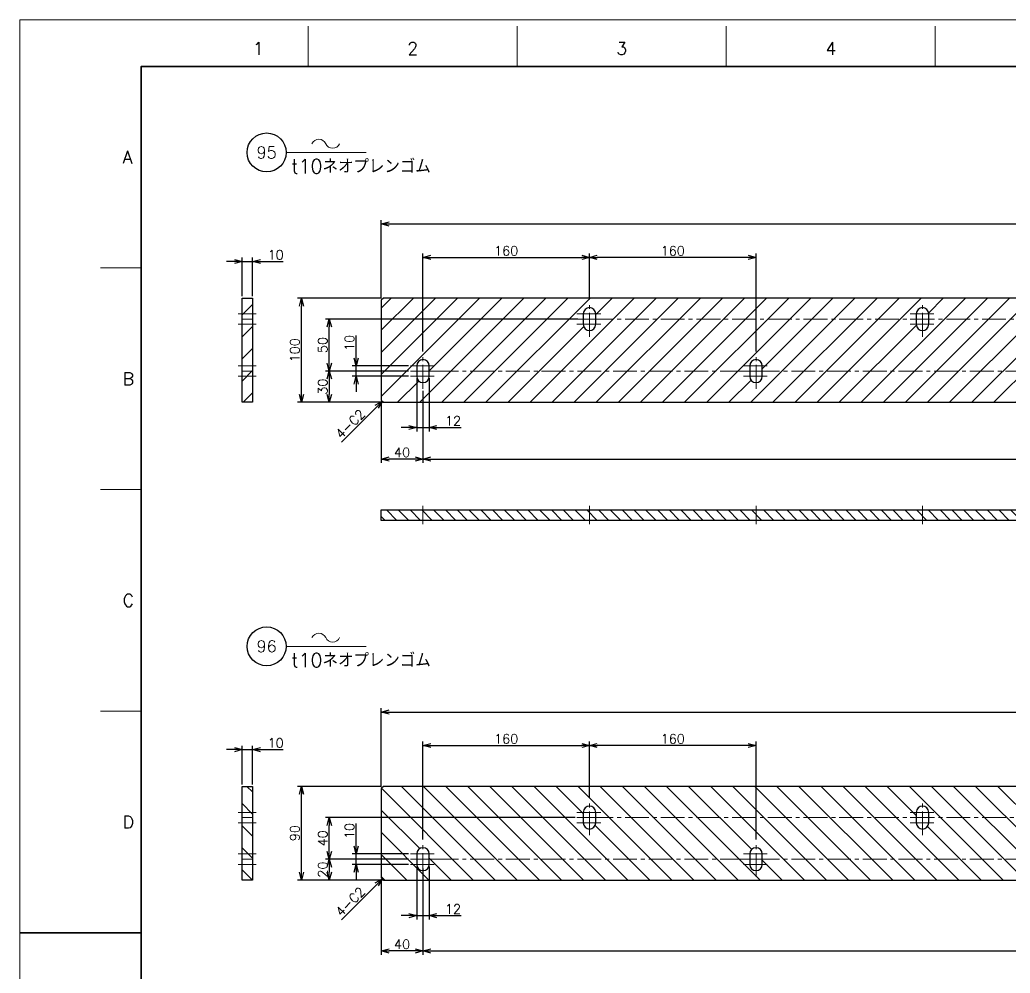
# Model space of a CAD drawing. Header units: millimetres. Extents: x 0 to 2485, y -14 to 1749.
# Drawn here: x 0 to 951, y 833 to 1749 of the extents above; entities that cross this region are included whole.
import ezdxf
from ezdxf import colors
from ezdxf.entities.mleader import LeaderData, LeaderLine
from ezdxf.enums import TextEntityAlignment as Align
from ezdxf.math import Vec2, Vec3

# ---------------------------------------------------------------- set-up
doc = ezdxf.new("R2010")
doc.units = ezdxf.units.MM
doc.header["$LTSCALE"] = 1.2
doc.header["$PDMODE"] = 99
doc.header["$PDSIZE"] = 1
doc.linetypes.add('CENTER2', pattern=[28.575, 19.05, -3.175, 3.175, -3.175])
for name, color, linetype, lineweight in [('05_CENTER', 4, 'CENTER2', 13), ('08_DIM', 3, 'Continuous', 13), ('90_FRAME', 5, 'Continuous', 35)]:
    doc.layers.add(name, color=color, linetype=linetype, lineweight=lineweight)
doc.layers.add('10_DRAFT', color=8, linetype='Continuous', lineweight=0, plot=False)
doc.layers.add('91_BLANK', color=5, linetype='Continuous', lineweight=0, plot=False)
doc.styles.add('KSS_TXT', font='txt.shx', dxfattribs={"bigfont": 'extfont2.shx'})
doc.styles.get("Standard").update_dxf_attribs({"font": 'txt.shx', "bigfont": 'extfont2.shx'})
doc.dimstyles.new('KSS_DIM', dxfattribs={"dimscale": 3, "dimtxt": 3, "dimasz": 2.5, "dimexe": 1.25, "dimexo": 0.625, "dimtad": 1, "dimdsep": 46, "dimtxsty": 'KSS_TXT', "dimblk": 'OPEN30', "dimcen": 0, "dimazin": 2, "dimtfac": 0.75, "dimtmove": 0, "dimatfit": 3, "dimldrblk": 'OPEN30', "dimfxl": 1.25, "dimtolj": 1, "dimarcsym": 0})
pattern_1 = [(45, (0, 0), (-10.6066, 10.6066), [])]
pattern_2 = [(135, (0, 0), (-10.6066, -10.6066), [])]

# ---------------------------------------------------------------- blocks, each defined once
blk = doc.blocks.new('AM_BALLOON1')
at = {"transparency": 16777216}
blk.add_circle((0, 0), 5, dxfattribs=at)
blk.add_attdef('B_NUMBER', text='', height=3, dxfattribs=at).set_placement((0, 0), align=Align.MIDDLE_CENTER)
blk = doc.blocks.new('_OPEN')
at = {"color": 0, "linetype": 'ByBlock'}
for p, q in [((-1, 0.17), (0, 0)), ((0, 0), (-1, -0.17)), ((0, 0), (-1, 0))]:
    blk.add_line(p, q, dxfattribs=at)
blk = doc.blocks.new('p1ba05')
for centre, start, end in [((-2.95, 0.29), 24.2276, 155.5758), ((0, 1.62), 204.2276, 335.5758)]:
    blk.add_arc(centre, 1.62, start, end)
blk = doc.blocks.new('_Open30')
at = {"color": 0, "linetype": 'ByBlock', "lineweight": -2}
for p, q in [((-1, 0.27), (0, 0)), ((0, 0), (-1, -0.27)), ((0, 0), (-1, 0))]:
    blk.add_line(p, q, dxfattribs=at)
blk = doc.blocks.new('*D145')
at = {"layer": '08_DIM', "color": 0, "lineweight": -2, "transparency": 16777216}
for p, q in [((347.42, 1481.19), (266.86, 1481.19)), ((270.61, 1388.69), (270.61, 1473.69)), ((347.42, 1381.19), (266.86, 1381.19))]:
    blk.add_line(p, q, dxfattribs=at)
at = {"layer": 'Defpoints', "color": 0, "transparency": 16777216}
for p in [(270.61, 1481.19), (349.29, 1481.19), (349.29, 1381.19)]:
    blk.add_point(p, dxfattribs=at)
at = {"layer": '08_DIM', "color": 0, "lineweight": -2, "transparency": 16777216, "xscale": 7.5, "yscale": 7.5, "zscale": 7.5}
for p, rotation in [((270.61, 1481.19), 90), ((270.61, 1381.19), 270)]:
    blk.add_blockref('_Open30', p, dxfattribs=dict(at, rotation=rotation))
at = {"layer": '08_DIM', "color": 0, "transparency": 16777216, "insert": (264.24, 1431.19), "char_height": 9, "attachment_point": 5, "rotation": 90, "style": 'KSS_TXT'}
blk.add_mtext('\\A1;100', dxfattribs=at)
blk = doc.blocks.new('*D146')
at = {"layer": '08_DIM', "color": 0, "lineweight": -2, "transparency": 16777216}
for p, q in [((536.08, 1461.19), (293.61, 1461.19)), ((297.36, 1418.69), (297.36, 1453.69)), ((373.42, 1411.19), (293.61, 1411.19))]:
    blk.add_line(p, q, dxfattribs=at)
at = {"layer": 'Defpoints', "color": 0, "transparency": 16777216}
for p in [(297.36, 1461.19), (537.95, 1461.19), (375.29, 1411.19)]:
    blk.add_point(p, dxfattribs=at)
at = {"layer": '08_DIM', "color": 0, "lineweight": -2, "transparency": 16777216, "xscale": 7.5, "yscale": 7.5, "zscale": 7.5}
for p, rotation in [((297.36, 1461.19), 90), ((297.36, 1411.19), 270)]:
    blk.add_blockref('_Open30', p, dxfattribs=dict(at, rotation=rotation))
at = {"layer": '08_DIM', "color": 0, "transparency": 16777216, "insert": (290.98, 1436.19), "char_height": 9, "attachment_point": 5, "rotation": 90, "style": 'KSS_TXT'}
blk.add_mtext('\\A1;50', dxfattribs=at)
blk = doc.blocks.new('*D147')
at = {"layer": '08_DIM', "color": 0, "lineweight": -2, "transparency": 16777216}
for p, q in [((373.42, 1411.19), (293.61, 1411.19)), ((297.36, 1403.69), (297.36, 1388.69)), ((347.42, 1381.19), (293.61, 1381.19))]:
    blk.add_line(p, q, dxfattribs=at)
at = {"layer": 'Defpoints', "color": 0, "transparency": 16777216}
for p in [(375.29, 1411.19), (297.36, 1381.19), (349.29, 1381.19)]:
    blk.add_point(p, dxfattribs=at)
at = {"layer": '08_DIM', "color": 0, "lineweight": -2, "transparency": 16777216, "xscale": 7.5, "yscale": 7.5, "zscale": 7.5}
for p, rotation in [((297.36, 1411.19), 90), ((297.36, 1381.19), 270)]:
    blk.add_blockref('_Open30', p, dxfattribs=dict(at, rotation=rotation))
at = {"layer": '08_DIM', "color": 0, "transparency": 16777216, "insert": (290.98, 1396.19), "char_height": 9, "attachment_point": 5, "rotation": 90, "style": 'KSS_TXT'}
blk.add_mtext('\\A1;30', dxfattribs=at)
blk = doc.blocks.new('*D148')
at = {"layer": '08_DIM', "color": 0, "lineweight": -2, "transparency": 16777216}
for p, q in [((387.29, 1430.06), (387.29, 1524.17)), ((547.29, 1480.06), (547.29, 1524.17)), ((394.79, 1520.42), (539.79, 1520.42))]:
    blk.add_line(p, q, dxfattribs=at)
at = {"layer": 'Defpoints', "color": 0, "transparency": 16777216}
for p in [(547.29, 1520.42), (547.29, 1478.19), (387.29, 1428.19)]:
    blk.add_point(p, dxfattribs=at)
at = {"layer": '08_DIM', "color": 0, "lineweight": -2, "transparency": 16777216, "xscale": 7.5, "yscale": 7.5, "zscale": 7.5, "rotation": 180}
blk.add_blockref('_Open30', (387.29, 1520.42), dxfattribs=at)
at = {"layer": '08_DIM', "color": 0, "lineweight": -2, "transparency": 16777216, "xscale": 7.5, "yscale": 7.5, "zscale": 7.5}
blk.add_blockref('_Open30', (547.29, 1520.42), dxfattribs=at)
at = {"layer": '08_DIM', "color": 0, "transparency": 16777216, "insert": (467.29, 1526.8), "char_height": 9, "attachment_point": 5, "style": 'KSS_TXT'}
blk.add_mtext('\\A1;160', dxfattribs=at)
blk = doc.blocks.new('*D149')
at = {"layer": '08_DIM', "color": 0, "lineweight": -2, "transparency": 16777216}
for p, q in [((347.29, 1481.06), (347.29, 1556.35)), ((354.79, 1552.6), (2339.79, 1552.6)), ((2347.29, 1481.06), (2347.29, 1556.35))]:
    blk.add_line(p, q, dxfattribs=at)
at = {"layer": 'Defpoints', "color": 0, "transparency": 16777216}
for p in [(2347.29, 1552.6), (347.29, 1479.19), (2347.29, 1479.19)]:
    blk.add_point(p, dxfattribs=at)
at = {"layer": '08_DIM', "color": 0, "lineweight": -2, "transparency": 16777216, "xscale": 7.5, "yscale": 7.5, "zscale": 7.5, "rotation": 180}
blk.add_blockref('_Open30', (347.29, 1552.6), dxfattribs=at)
at = {"layer": '08_DIM', "color": 0, "lineweight": -2, "transparency": 16777216, "xscale": 7.5, "yscale": 7.5, "zscale": 7.5}
blk.add_blockref('_Open30', (2347.29, 1552.6), dxfattribs=at)
at = {"layer": '08_DIM', "color": 0, "transparency": 16777216, "insert": (1347.29, 1558.98), "char_height": 9, "attachment_point": 5, "style": 'KSS_TXT'}
blk.add_mtext('\\A1;2000', dxfattribs=at)
blk = doc.blocks.new('*D150')
at = {"layer": '08_DIM', "color": 0, "lineweight": -2, "transparency": 16777216}
for p, q in [((387.29, 1392.31), (387.29, 1322.9)), ((2307.29, 1392.31), (2307.29, 1322.9)), ((394.79, 1326.65), (2299.79, 1326.65))]:
    blk.add_line(p, q, dxfattribs=at)
at = {"layer": 'Defpoints', "color": 0, "transparency": 16777216}
for p in [(387.29, 1394.19), (2307.29, 1394.19), (2307.29, 1326.65)]:
    blk.add_point(p, dxfattribs=at)
at = {"layer": '08_DIM', "color": 0, "lineweight": -2, "transparency": 16777216, "xscale": 7.5, "yscale": 7.5, "zscale": 7.5, "rotation": 180}
blk.add_blockref('_Open30', (387.29, 1326.65), dxfattribs=at)
at = {"layer": '08_DIM', "color": 0, "lineweight": -2, "transparency": 16777216, "xscale": 7.5, "yscale": 7.5, "zscale": 7.5}
blk.add_blockref('_Open30', (2307.29, 1326.65), dxfattribs=at)
at = {"layer": '08_DIM', "color": 0, "transparency": 16777216, "insert": (1347.29, 1333.03), "char_height": 9, "attachment_point": 5, "style": 'KSS_TXT'}
blk.add_mtext('\\A1;12x160=1920', dxfattribs=at)
blk = doc.blocks.new('*D151')
at = {"layer": '08_DIM', "color": 0, "lineweight": -2, "transparency": 16777216}
for p, q in [((387.29, 1392.31), (387.29, 1322.9)), ((347.29, 1381.31), (347.29, 1322.9)), ((379.79, 1326.65), (354.79, 1326.65))]:
    blk.add_line(p, q, dxfattribs=at)
at = {"layer": 'Defpoints', "color": 0, "transparency": 16777216}
for p in [(387.29, 1394.19), (347.29, 1383.19), (347.29, 1326.65)]:
    blk.add_point(p, dxfattribs=at)
at = {"layer": '08_DIM', "color": 0, "lineweight": -2, "transparency": 16777216, "xscale": 7.5, "yscale": 7.5, "zscale": 7.5, "rotation": 180}
blk.add_blockref('_Open30', (347.29, 1326.65), dxfattribs=at)
at = {"layer": '08_DIM', "color": 0, "lineweight": -2, "transparency": 16777216, "xscale": 7.5, "yscale": 7.5, "zscale": 7.5}
blk.add_blockref('_Open30', (387.29, 1326.65), dxfattribs=at)
at = {"layer": '08_DIM', "color": 0, "transparency": 16777216, "insert": (367.29, 1333.03), "char_height": 9, "attachment_point": 5, "style": 'KSS_TXT'}
blk.add_mtext('\\A1;40', dxfattribs=at)
blk = doc.blocks.new('*D152')
at = {"layer": '08_DIM', "color": 0, "lineweight": -2, "transparency": 16777216}
for p, q in [((547.29, 1480.06), (547.29, 1524.17)), ((707.29, 1430.06), (707.29, 1524.17)), ((699.79, 1520.42), (554.79, 1520.42))]:
    blk.add_line(p, q, dxfattribs=at)
at = {"layer": 'Defpoints', "color": 0, "transparency": 16777216}
for p in [(547.29, 1520.42), (547.29, 1478.19), (707.29, 1428.19)]:
    blk.add_point(p, dxfattribs=at)
at = {"layer": '08_DIM', "color": 0, "lineweight": -2, "transparency": 16777216, "xscale": 7.5, "yscale": 7.5, "zscale": 7.5, "rotation": 180}
blk.add_blockref('_Open30', (547.29, 1520.42), dxfattribs=at)
at = {"layer": '08_DIM', "color": 0, "lineweight": -2, "transparency": 16777216, "xscale": 7.5, "yscale": 7.5, "zscale": 7.5}
blk.add_blockref('_Open30', (707.29, 1520.42), dxfattribs=at)
at = {"layer": '08_DIM', "color": 0, "transparency": 16777216, "insert": (627.29, 1526.8), "char_height": 9, "attachment_point": 5, "style": 'KSS_TXT'}
blk.add_mtext('\\A1;160', dxfattribs=at)
blk = doc.blocks.new('*D154')
at = {"layer": '08_DIM', "color": 0, "lineweight": -2, "transparency": 16777216}
for p, q in [((206.17, 1516.5), (198.67, 1516.5)), ((213.67, 1483.06), (213.67, 1520.25)), ((213.67, 1516.5), (223.67, 1516.5)), ((223.67, 1483.06), (223.67, 1520.25)), ((231.17, 1516.5), (252.92, 1516.5))]:
    blk.add_line(p, q, dxfattribs=at)
at = {"layer": 'Defpoints', "color": 0, "transparency": 16777216}
for p in [(223.67, 1516.5), (213.67, 1481.19), (223.67, 1481.19)]:
    blk.add_point(p, dxfattribs=at)
at = {"layer": '08_DIM', "color": 0, "lineweight": -2, "transparency": 16777216, "xscale": 7.5, "yscale": 7.5, "zscale": 7.5}
blk.add_blockref('_Open30', (213.67, 1516.5), dxfattribs=at)
at = {"layer": '08_DIM', "color": 0, "lineweight": -2, "transparency": 16777216, "xscale": 7.5, "yscale": 7.5, "zscale": 7.5, "rotation": 180}
blk.add_blockref('_Open30', (223.67, 1516.5), dxfattribs=at)
at = {"layer": '08_DIM', "color": 0, "transparency": 16777216, "insert": (245.79, 1522.87), "char_height": 9, "attachment_point": 5, "style": 'KSS_TXT'}
blk.add_mtext('\\A1;10', dxfattribs=at)
blk = doc.blocks.new('*D155')
at = {"layer": '08_DIM', "color": 0, "lineweight": -2, "transparency": 16777216}
blk.add_line((342.99, 1376.88), (308.97, 1342.86), dxfattribs=at)
at = {"layer": 'Defpoints', "color": 0, "transparency": 16777216}
for p in [(348.29, 1382.19), (295.63, 1329.52), (295.63, 1329.52)]:
    blk.add_point(p, dxfattribs=at)
at = {"layer": '08_DIM', "color": 0, "lineweight": -2, "transparency": 16777216, "xscale": 7.5, "yscale": 7.5, "zscale": 7.5, "rotation": 45}
blk.add_blockref('_Open30', (348.29, 1382.19), dxfattribs=at)
at = {"layer": '08_DIM', "color": 0, "transparency": 16777216, "insert": (317.45, 1360.36), "char_height": 9, "attachment_point": 5, "rotation": 45, "style": 'KSS_TXT'}
blk.add_mtext('\\A1;4-C2', dxfattribs=at)
blk = doc.blocks.new('*D156')
at = {"layer": '08_DIM', "color": 0, "lineweight": -2, "transparency": 16777216}
for p, q in [((323.17, 1423.69), (323.17, 1445.44)), ((373.42, 1416.19), (319.42, 1416.19)), ((323.17, 1406.19), (323.17, 1416.19)), ((373.42, 1406.19), (319.42, 1406.19)), ((323.17, 1398.69), (323.17, 1391.19))]:
    blk.add_line(p, q, dxfattribs=at)
at = {"layer": 'Defpoints', "color": 0, "transparency": 16777216}
for p in [(323.17, 1416.19), (375.29, 1416.19), (375.29, 1406.19)]:
    blk.add_point(p, dxfattribs=at)
at = {"layer": '08_DIM', "color": 0, "lineweight": -2, "transparency": 16777216, "xscale": 7.5, "yscale": 7.5, "zscale": 7.5}
for p, rotation in [((323.17, 1416.19), 270), ((323.17, 1406.19), 90)]:
    blk.add_blockref('_Open30', p, dxfattribs=dict(at, rotation=rotation))
at = {"layer": '08_DIM', "color": 0, "transparency": 16777216, "insert": (316.79, 1438.31), "char_height": 9, "attachment_point": 5, "rotation": 90, "style": 'KSS_TXT'}
blk.add_mtext('\\A1;10', dxfattribs=at)
blk = doc.blocks.new('*D157')
at = {"layer": '08_DIM', "color": 0, "lineweight": -2, "transparency": 16777216}
for p, q in [((381.29, 1404.31), (381.29, 1353.2)), ((393.29, 1404.31), (393.29, 1353.2)), ((373.79, 1356.95), (366.29, 1356.95)), ((381.29, 1356.95), (393.29, 1356.95)), ((400.79, 1356.95), (424.04, 1356.95))]:
    blk.add_line(p, q, dxfattribs=at)
at = {"layer": 'Defpoints', "color": 0, "transparency": 16777216}
for p in [(381.29, 1406.19), (393.29, 1406.19), (393.29, 1356.95)]:
    blk.add_point(p, dxfattribs=at)
at = {"layer": '08_DIM', "color": 0, "lineweight": -2, "transparency": 16777216, "xscale": 7.5, "yscale": 7.5, "zscale": 7.5}
blk.add_blockref('_Open30', (381.29, 1356.95), dxfattribs=at)
at = {"layer": '08_DIM', "color": 0, "lineweight": -2, "transparency": 16777216, "xscale": 7.5, "yscale": 7.5, "zscale": 7.5, "rotation": 180}
blk.add_blockref('_Open30', (393.29, 1356.95), dxfattribs=at)
at = {"layer": '08_DIM', "color": 0, "transparency": 16777216, "insert": (416.17, 1363.33), "char_height": 9, "attachment_point": 5, "style": 'KSS_TXT'}
blk.add_mtext('\\A1;12', dxfattribs=at)
blk = doc.blocks.new('*D160')
at = {"layer": '08_DIM', "color": 0, "lineweight": -2, "transparency": 16777216}
for p, q in [((347.42, 1012.13), (266.86, 1012.13)), ((270.61, 929.63), (270.61, 1004.63)), ((347.42, 922.13), (266.86, 922.13))]:
    blk.add_line(p, q, dxfattribs=at)
at = {"layer": 'Defpoints', "color": 0, "transparency": 16777216}
for p in [(270.61, 1012.13), (349.29, 1012.13), (349.29, 922.13)]:
    blk.add_point(p, dxfattribs=at)
at = {"layer": '08_DIM', "color": 0, "lineweight": -2, "transparency": 16777216, "xscale": 7.5, "yscale": 7.5, "zscale": 7.5}
for p, rotation in [((270.61, 1012.13), 90), ((270.61, 922.13), 270)]:
    blk.add_blockref('_Open30', p, dxfattribs=dict(at, rotation=rotation))
at = {"layer": '08_DIM', "color": 0, "transparency": 16777216, "insert": (264.24, 967.13), "char_height": 9, "attachment_point": 5, "rotation": 90, "style": 'KSS_TXT'}
blk.add_mtext('\\A1;90', dxfattribs=at)
blk = doc.blocks.new('*D161')
at = {"layer": '08_DIM', "color": 0, "lineweight": -2, "transparency": 16777216}
for p, q in [((533.42, 982.13), (293.61, 982.13)), ((297.36, 949.63), (297.36, 974.63)), ((373.42, 942.13), (293.61, 942.13))]:
    blk.add_line(p, q, dxfattribs=at)
at = {"layer": 'Defpoints', "color": 0, "transparency": 16777216}
for p in [(297.36, 982.13), (535.29, 982.13), (375.29, 942.13)]:
    blk.add_point(p, dxfattribs=at)
at = {"layer": '08_DIM', "color": 0, "lineweight": -2, "transparency": 16777216, "xscale": 7.5, "yscale": 7.5, "zscale": 7.5}
for p, rotation in [((297.36, 982.13), 90), ((297.36, 942.13), 270)]:
    blk.add_blockref('_Open30', p, dxfattribs=dict(at, rotation=rotation))
at = {"layer": '08_DIM', "color": 0, "transparency": 16777216, "insert": (290.98, 962.13), "char_height": 9, "attachment_point": 5, "rotation": 90, "style": 'KSS_TXT'}
blk.add_mtext('\\A1;40', dxfattribs=at)
blk = doc.blocks.new('*D162')
at = {"layer": '08_DIM', "color": 0, "lineweight": -2, "transparency": 16777216}
for p, q in [((373.42, 942.13), (293.61, 942.13)), ((297.36, 934.63), (297.36, 929.63)), ((347.42, 922.13), (293.61, 922.13))]:
    blk.add_line(p, q, dxfattribs=at)
at = {"layer": 'Defpoints', "color": 0, "transparency": 16777216}
for p in [(375.29, 942.13), (297.36, 922.13), (349.29, 922.13)]:
    blk.add_point(p, dxfattribs=at)
at = {"layer": '08_DIM', "color": 0, "lineweight": -2, "transparency": 16777216, "xscale": 7.5, "yscale": 7.5, "zscale": 7.5}
for p, rotation in [((297.36, 942.13), 90), ((297.36, 922.13), 270)]:
    blk.add_blockref('_Open30', p, dxfattribs=dict(at, rotation=rotation))
at = {"layer": '08_DIM', "color": 0, "transparency": 16777216, "insert": (290.98, 932.13), "char_height": 9, "attachment_point": 5, "rotation": 90, "style": 'KSS_TXT'}
blk.add_mtext('\\A1;20', dxfattribs=at)
blk = doc.blocks.new('*D163')
at = {"layer": '08_DIM', "color": 0, "lineweight": -2, "transparency": 16777216}
for p, q in [((387.29, 961.01), (387.29, 1055.12)), ((394.79, 1051.37), (539.79, 1051.37)), ((547.29, 1001.01), (547.29, 1055.12))]:
    blk.add_line(p, q, dxfattribs=at)
at = {"layer": 'Defpoints', "color": 0, "transparency": 16777216}
for p in [(547.29, 1051.37), (547.29, 999.13), (387.29, 959.13)]:
    blk.add_point(p, dxfattribs=at)
at = {"layer": '08_DIM', "color": 0, "lineweight": -2, "transparency": 16777216, "xscale": 7.5, "yscale": 7.5, "zscale": 7.5, "rotation": 180}
blk.add_blockref('_Open30', (387.29, 1051.37), dxfattribs=at)
at = {"layer": '08_DIM', "color": 0, "lineweight": -2, "transparency": 16777216, "xscale": 7.5, "yscale": 7.5, "zscale": 7.5}
blk.add_blockref('_Open30', (547.29, 1051.37), dxfattribs=at)
at = {"layer": '08_DIM', "color": 0, "transparency": 16777216, "insert": (467.29, 1057.74), "char_height": 9, "attachment_point": 5, "style": 'KSS_TXT'}
blk.add_mtext('\\A1;160', dxfattribs=at)
blk = doc.blocks.new('*D164')
at = {"layer": '08_DIM', "color": 0, "lineweight": -2, "transparency": 16777216}
for p, q in [((347.29, 1012.01), (347.29, 1087.3)), ((2347.29, 1012.01), (2347.29, 1087.3)), ((354.79, 1083.55), (2339.79, 1083.55))]:
    blk.add_line(p, q, dxfattribs=at)
at = {"layer": 'Defpoints', "color": 0, "transparency": 16777216}
for p in [(2347.29, 1083.55), (347.29, 1010.13), (2347.29, 1010.13)]:
    blk.add_point(p, dxfattribs=at)
at = {"layer": '08_DIM', "color": 0, "lineweight": -2, "transparency": 16777216, "xscale": 7.5, "yscale": 7.5, "zscale": 7.5, "rotation": 180}
blk.add_blockref('_Open30', (347.29, 1083.55), dxfattribs=at)
at = {"layer": '08_DIM', "color": 0, "lineweight": -2, "transparency": 16777216, "xscale": 7.5, "yscale": 7.5, "zscale": 7.5}
blk.add_blockref('_Open30', (2347.29, 1083.55), dxfattribs=at)
at = {"layer": '08_DIM', "color": 0, "transparency": 16777216, "insert": (1347.29, 1089.92), "char_height": 9, "attachment_point": 5, "style": 'KSS_TXT'}
blk.add_mtext('\\A1;2000', dxfattribs=at)
blk = doc.blocks.new('*D165')
at = {"layer": '08_DIM', "color": 0, "lineweight": -2, "transparency": 16777216}
for p, q in [((387.29, 933.26), (387.29, 850.21)), ((2307.29, 933.26), (2307.29, 850.21)), ((394.79, 853.96), (2299.79, 853.96))]:
    blk.add_line(p, q, dxfattribs=at)
at = {"layer": 'Defpoints', "color": 0, "transparency": 16777216}
for p in [(387.29, 935.13), (2307.29, 935.13), (2307.29, 853.96)]:
    blk.add_point(p, dxfattribs=at)
at = {"layer": '08_DIM', "color": 0, "lineweight": -2, "transparency": 16777216, "xscale": 7.5, "yscale": 7.5, "zscale": 7.5, "rotation": 180}
blk.add_blockref('_Open30', (387.29, 853.96), dxfattribs=at)
at = {"layer": '08_DIM', "color": 0, "lineweight": -2, "transparency": 16777216, "xscale": 7.5, "yscale": 7.5, "zscale": 7.5}
blk.add_blockref('_Open30', (2307.29, 853.96), dxfattribs=at)
at = {"layer": '08_DIM', "color": 0, "transparency": 16777216, "insert": (1347.29, 860.34), "char_height": 9, "attachment_point": 5, "style": 'KSS_TXT'}
blk.add_mtext('\\A1;12x160=1920', dxfattribs=at)
blk = doc.blocks.new('*D166')
at = {"layer": '08_DIM', "color": 0, "lineweight": -2, "transparency": 16777216}
for p, q in [((387.29, 933.26), (387.29, 850.21)), ((347.29, 922.26), (347.29, 850.21)), ((379.79, 853.96), (354.79, 853.96))]:
    blk.add_line(p, q, dxfattribs=at)
at = {"layer": 'Defpoints', "color": 0, "transparency": 16777216}
for p in [(387.29, 935.13), (347.29, 924.13), (347.29, 853.96)]:
    blk.add_point(p, dxfattribs=at)
at = {"layer": '08_DIM', "color": 0, "lineweight": -2, "transparency": 16777216, "xscale": 7.5, "yscale": 7.5, "zscale": 7.5, "rotation": 180}
blk.add_blockref('_Open30', (347.29, 853.96), dxfattribs=at)
at = {"layer": '08_DIM', "color": 0, "lineweight": -2, "transparency": 16777216, "xscale": 7.5, "yscale": 7.5, "zscale": 7.5}
blk.add_blockref('_Open30', (387.29, 853.96), dxfattribs=at)
at = {"layer": '08_DIM', "color": 0, "transparency": 16777216, "insert": (367.29, 860.34), "char_height": 9, "attachment_point": 5, "style": 'KSS_TXT'}
blk.add_mtext('\\A1;40', dxfattribs=at)
blk = doc.blocks.new('*D167')
at = {"layer": '08_DIM', "color": 0, "lineweight": -2, "transparency": 16777216}
for p, q in [((547.29, 1001.01), (547.29, 1055.12)), ((699.79, 1051.37), (554.79, 1051.37)), ((707.29, 961.01), (707.29, 1055.12))]:
    blk.add_line(p, q, dxfattribs=at)
at = {"layer": 'Defpoints', "color": 0, "transparency": 16777216}
for p in [(547.29, 1051.37), (547.29, 999.13), (707.29, 959.13)]:
    blk.add_point(p, dxfattribs=at)
at = {"layer": '08_DIM', "color": 0, "lineweight": -2, "transparency": 16777216, "xscale": 7.5, "yscale": 7.5, "zscale": 7.5, "rotation": 180}
blk.add_blockref('_Open30', (547.29, 1051.37), dxfattribs=at)
at = {"layer": '08_DIM', "color": 0, "lineweight": -2, "transparency": 16777216, "xscale": 7.5, "yscale": 7.5, "zscale": 7.5}
blk.add_blockref('_Open30', (707.29, 1051.37), dxfattribs=at)
at = {"layer": '08_DIM', "color": 0, "transparency": 16777216, "insert": (627.29, 1057.74), "char_height": 9, "attachment_point": 5, "style": 'KSS_TXT'}
blk.add_mtext('\\A1;160', dxfattribs=at)
blk = doc.blocks.new('*D169')
at = {"layer": '08_DIM', "color": 0, "lineweight": -2, "transparency": 16777216}
blk.add_line((342.99, 917.83), (308.97, 883.81), dxfattribs=at)
at = {"layer": 'Defpoints', "color": 0, "transparency": 16777216}
for p in [(348.29, 923.13), (295.63, 870.47), (295.63, 870.47)]:
    blk.add_point(p, dxfattribs=at)
at = {"layer": '08_DIM', "color": 0, "lineweight": -2, "transparency": 16777216, "xscale": 7.5, "yscale": 7.5, "zscale": 7.5, "rotation": 45}
blk.add_blockref('_Open30', (348.29, 923.13), dxfattribs=at)
at = {"layer": '08_DIM', "color": 0, "transparency": 16777216, "insert": (317.45, 901.31), "char_height": 9, "attachment_point": 5, "rotation": 45, "style": 'KSS_TXT'}
blk.add_mtext('\\A1;4-C2', dxfattribs=at)
blk = doc.blocks.new('*D159')
at = {"layer": '08_DIM', "color": 0, "lineweight": -2, "transparency": 16777216}
for p, q in [((323.17, 954.63), (323.17, 976.38)), ((373.42, 947.13), (319.42, 947.13)), ((323.17, 937.13), (323.17, 947.13)), ((373.42, 937.13), (319.42, 937.13)), ((323.17, 929.63), (323.17, 922.13))]:
    blk.add_line(p, q, dxfattribs=at)
at = {"layer": 'Defpoints', "color": 0, "transparency": 16777216}
for p in [(323.17, 947.13), (375.29, 947.13), (375.29, 937.13)]:
    blk.add_point(p, dxfattribs=at)
at = {"layer": '08_DIM', "color": 0, "lineweight": -2, "transparency": 16777216, "xscale": 7.5, "yscale": 7.5, "zscale": 7.5}
for p, rotation in [((323.17, 947.13), 270), ((323.17, 937.13), 90)]:
    blk.add_blockref('_Open30', p, dxfattribs=dict(at, rotation=rotation))
at = {"layer": '08_DIM', "color": 0, "transparency": 16777216, "insert": (316.79, 969.26), "char_height": 9, "attachment_point": 5, "rotation": 90, "style": 'KSS_TXT'}
blk.add_mtext('\\A1;10', dxfattribs=at)
blk = doc.blocks.new('*D158')
at = {"layer": '08_DIM', "color": 0, "lineweight": -2, "transparency": 16777216}
for p, q in [((381.29, 935.26), (381.29, 884.15)), ((393.29, 935.26), (393.29, 884.15)), ((373.79, 887.9), (366.29, 887.9)), ((381.29, 887.9), (393.29, 887.9)), ((400.79, 887.9), (424.04, 887.9))]:
    blk.add_line(p, q, dxfattribs=at)
at = {"layer": 'Defpoints', "color": 0, "transparency": 16777216}
for p in [(381.29, 937.13), (393.29, 937.13), (393.29, 887.9)]:
    blk.add_point(p, dxfattribs=at)
at = {"layer": '08_DIM', "color": 0, "lineweight": -2, "transparency": 16777216, "xscale": 7.5, "yscale": 7.5, "zscale": 7.5}
blk.add_blockref('_Open30', (381.29, 887.9), dxfattribs=at)
at = {"layer": '08_DIM', "color": 0, "lineweight": -2, "transparency": 16777216, "xscale": 7.5, "yscale": 7.5, "zscale": 7.5, "rotation": 180}
blk.add_blockref('_Open30', (393.29, 887.9), dxfattribs=at)
at = {"layer": '08_DIM', "color": 0, "transparency": 16777216, "insert": (416.17, 894.28), "char_height": 9, "attachment_point": 5, "style": 'KSS_TXT'}
blk.add_mtext('\\A1;12', dxfattribs=at)
blk = doc.blocks.new('*D170')
at = {"layer": '08_DIM', "color": 0, "lineweight": -2, "transparency": 16777216}
for p, q in [((206.17, 1047.45), (198.67, 1047.45)), ((213.67, 1014.01), (213.67, 1051.2)), ((213.67, 1047.45), (223.67, 1047.45)), ((223.67, 1014.01), (223.67, 1051.2)), ((231.17, 1047.45), (252.92, 1047.45))]:
    blk.add_line(p, q, dxfattribs=at)
at = {"layer": 'Defpoints', "color": 0, "transparency": 16777216}
for p in [(223.67, 1047.45), (213.67, 1012.13), (223.67, 1012.13)]:
    blk.add_point(p, dxfattribs=at)
at = {"layer": '08_DIM', "color": 0, "lineweight": -2, "transparency": 16777216, "xscale": 7.5, "yscale": 7.5, "zscale": 7.5}
blk.add_blockref('_Open30', (213.67, 1047.45), dxfattribs=at)
at = {"layer": '08_DIM', "color": 0, "lineweight": -2, "transparency": 16777216, "xscale": 7.5, "yscale": 7.5, "zscale": 7.5, "rotation": 180}
blk.add_blockref('_Open30', (223.67, 1047.45), dxfattribs=at)
at = {"layer": '08_DIM', "color": 0, "transparency": 16777216, "insert": (245.79, 1053.82), "char_height": 9, "attachment_point": 5, "style": 'KSS_TXT'}
blk.add_mtext('\\A1;10', dxfattribs=at)

msp = doc.modelspace()

# ---------------------------------------------------------------- hatches: boundary and pattern name
h = msp.add_hatch()
h.set_pattern_fill('_USER', color=3, scale=15, angle=45, pattern_type=0)
h.set_pattern_definition(pattern_1)
h.paths.add_polyline_path([(223.667, 1481.185), (213.667, 1481.185), (213.667, 1461.185), (223.667, 1461.185)])
h.paths.add_polyline_path([(223.667, 1461.185), (213.667, 1461.185), (213.667, 1411.185), (223.667, 1411.185)])
h.paths.add_polyline_path([(223.667, 1411.185), (213.667, 1411.185), (213.667, 1381.185), (223.667, 1381.185)])
h = msp.add_hatch()
h.set_pattern_fill('_USER', color=3, scale=15, angle=45, pattern_type=0)
h.set_pattern_definition(pattern_1)
h.paths.add_polyline_path([(349.293, 1481.185), (347.293, 1479.185), (347.293, 1383.185), (349.293, 1381.185), (2345.293, 1381.185), (2347.293, 1383.185), (2347.293, 1479.185), (2345.293, 1481.185)])
h.paths.add_polyline_path([(393.293, 1416.185), (393.293, 1406.185, -1), (381.293, 1406.185), (381.293, 1416.185, -1)], flags=16)
h.paths.add_polyline_path([(541.293, 1456.185), (541.293, 1466.185, -1), (553.293, 1466.185), (553.293, 1456.185, -1)], flags=16)
h.paths.add_polyline_path([(701.293, 1416.185, -1), (713.293, 1416.185), (713.293, 1406.185, -1), (701.293, 1406.185)], flags=16)
h.paths.add_polyline_path([(861.293, 1456.185), (861.293, 1466.185, -1), (873.293, 1466.185), (873.293, 1456.185, -1)], flags=16)
h.paths.add_polyline_path([(1021.293, 1416.185, -1), (1033.293, 1416.185), (1033.293, 1406.185, -1), (1021.293, 1406.185)], flags=16)
h.paths.add_polyline_path([(1181.293, 1456.185), (1181.293, 1466.185, -1), (1193.293, 1466.185), (1193.293, 1456.185, -1)], flags=16)
h.paths.add_polyline_path([(1341.293, 1416.185, -1), (1353.293, 1416.185), (1353.293, 1406.185, -1), (1341.293, 1406.185)], flags=16)
h.paths.add_polyline_path([(1501.293, 1456.185), (1501.293, 1466.185, -1), (1513.293, 1466.185), (1513.293, 1456.185, -1)], flags=16)
h.paths.add_polyline_path([(1661.293, 1416.185, -1), (1673.293, 1416.185), (1673.293, 1406.185, -1), (1661.293, 1406.185)], flags=16)
h.paths.add_polyline_path([(1821.293, 1456.185), (1821.293, 1466.185, -1), (1833.293, 1466.185), (1833.293, 1456.185, -1)], flags=16)
h.paths.add_polyline_path([(1981.293, 1416.185, -1), (1993.293, 1416.185), (1993.293, 1406.185, -1), (1981.293, 1406.185)], flags=16)
h.paths.add_polyline_path([(2141.293, 1456.185), (2141.293, 1466.185, -1), (2153.293, 1466.185), (2153.293, 1456.185, -1)], flags=16)
h.paths.add_polyline_path([(2301.293, 1416.185, -1), (2313.293, 1416.185), (2313.293, 1406.185, -1), (2301.293, 1406.185)], flags=16)
h = msp.add_hatch()
h.set_pattern_fill('_USER', color=3, scale=8, angle=135, pattern_type=0)
h.set_pattern_definition([(135, (10627.103, 5914.387), (-5.656854, -5.656854), [])])
h.paths.add_polyline_path([(2347.293, 1267.731), (2347.293, 1277.731), (427.293, 1277.731), (427.293, 1267.731)])
h.paths.add_polyline_path([(427.293, 1267.731), (427.293, 1277.731), (397.293, 1277.731), (397.293, 1267.731)])
h.paths.add_polyline_path([(397.293, 1267.731), (397.293, 1277.731), (347.293, 1277.731), (347.293, 1267.731)])
h = msp.add_hatch()
h.set_pattern_fill('_USER', color=3, scale=15, angle=135, pattern_type=0)
h.set_pattern_definition(pattern_2)
h.paths.add_polyline_path([(223.667, 1012.131), (213.667, 1012.131), (213.667, 1002.131), (223.667, 1002.131)])
h.paths.add_polyline_path([(223.667, 1002.131), (213.667, 1002.131), (213.667, 952.131), (223.667, 952.131)])
h.paths.add_polyline_path([(223.667, 952.131), (213.667, 952.131), (213.667, 922.131), (223.667, 922.131)])
h = msp.add_hatch()
h.set_pattern_fill('_USER', color=3, scale=15, angle=135, pattern_type=0)
h.set_pattern_definition(pattern_2)
h.paths.add_polyline_path([(349.293, 1012.131), (347.293, 1010.131), (347.293, 924.131), (349.293, 922.131), (2345.293, 922.131), (2347.293, 924.131), (2347.293, 1010.131), (2345.293, 1012.131)])
h.paths.add_polyline_path([(393.293, 947.131), (393.293, 937.131, -1), (381.293, 937.131), (381.293, 947.131, -1)], flags=16)
h.paths.add_polyline_path([(541.293, 977.131), (541.293, 987.131, -1), (553.293, 987.131), (553.293, 977.131, -1)], flags=16)
h.paths.add_polyline_path([(701.293, 947.131, -1), (713.293, 947.131), (713.293, 937.131, -1), (701.293, 937.131)], flags=16)
h.paths.add_polyline_path([(861.293, 977.131), (861.293, 987.131, -1), (873.293, 987.131), (873.293, 977.131, -1)], flags=16)
h.paths.add_polyline_path([(1021.293, 947.131, -1), (1033.293, 947.131), (1033.293, 937.131, -1), (1021.293, 937.131)], flags=16)
h.paths.add_polyline_path([(1181.293, 977.131), (1181.293, 987.131, -1), (1193.293, 987.131), (1193.293, 977.131, -1)], flags=16)
h.paths.add_polyline_path([(1341.293, 947.131, -1), (1353.293, 947.131), (1353.293, 937.131, -1), (1341.293, 937.131)], flags=16)
h.paths.add_polyline_path([(1501.293, 977.131), (1501.293, 987.131, -1), (1513.293, 987.131), (1513.293, 977.131, -1)], flags=16)
h.paths.add_polyline_path([(1661.293, 947.131, -1), (1673.293, 947.131), (1673.293, 937.131, -1), (1661.293, 937.131)], flags=16)
h.paths.add_polyline_path([(1821.293, 977.131), (1821.293, 987.131, -1), (1833.293, 987.131), (1833.293, 977.131, -1)], flags=16)
h.paths.add_polyline_path([(1981.293, 947.131, -1), (1993.293, 947.131), (1993.293, 937.131, -1), (1981.293, 937.131)], flags=16)
h.paths.add_polyline_path([(2141.293, 977.131), (2141.293, 987.131, -1), (2153.293, 987.131), (2153.293, 977.131, -1)], flags=16)
h.paths.add_polyline_path([(2301.293, 947.131, -1), (2313.293, 947.131), (2313.293, 937.131, -1), (2301.293, 937.131)], flags=16)

# ---------------------------------------------------------------- linework, layer by layer
at = {"color": 0}
for points in [[(213.667, 1481.185), (223.667, 1481.185), (223.667, 1381.185), (213.667, 1381.185)], [(349.293, 1381.185), (2345.293, 1381.185), (2347.293, 1383.185), (2347.293, 1479.185), (2345.293, 1481.185), (349.293, 1481.185), (347.293, 1479.185), (347.293, 1383.185)], [(2347.293, 1277.731), (2347.293, 1267.731), (347.293, 1267.731), (347.293, 1277.731)], [(213.667, 1012.131), (223.667, 1012.131), (223.667, 922.131), (213.667, 922.131)], [(349.293, 922.131), (2345.293, 922.131), (2347.293, 924.131), (2347.293, 1010.131), (2345.293, 1012.131), (349.293, 1012.131), (347.293, 1010.131), (347.293, 924.131)]]:
    msp.add_lwpolyline(points, close=True, dxfattribs=at)
for points in [[(541.293, 1466.185), (541.293, 1456.185, 1), (553.293, 1456.185), (553.293, 1466.185, 1)], [(861.293, 1466.185), (861.293, 1456.185, 1), (873.293, 1456.185), (873.293, 1466.185, 1)], [(381.293, 1416.185), (381.293, 1406.185, 1), (393.293, 1406.185), (393.293, 1416.185, 1)], [(701.293, 1416.185), (701.293, 1406.185, 1), (713.293, 1406.185), (713.293, 1416.185, 1)], [(541.293, 987.131), (541.293, 977.131, 1), (553.293, 977.131), (553.293, 987.131, 1)], [(861.293, 987.131), (861.293, 977.131, 1), (873.293, 977.131), (873.293, 987.131, 1)], [(381.293, 947.131), (381.293, 937.131, 1), (393.293, 937.131), (393.293, 947.131, 1)], [(701.293, 947.131), (701.293, 937.131, 1), (713.293, 937.131), (713.293, 947.131, 1)]]:
    msp.add_lwpolyline(points, format="xyb", close=True, dxfattribs=at)
at = {"layer": '05_CENTER'}
for p, q in [((547.293, 1444.185), (547.293, 1478.185)), ((867.293, 1444.185), (867.293, 1478.185)), ((209.73, 1466.185), (227.177, 1466.185)), ((535.293, 1466.185), (559.293, 1466.185)), ((855.293, 1466.185), (879.293, 1466.185)), ((209.73, 1456.185), (227.177, 1456.185)), ((535.293, 1461.185), (559.293, 1461.185)), ((535.293, 1456.185), (559.293, 1456.185)), ((547.293, 1461.185), (2147.293, 1461.185)), ((855.293, 1461.185), (879.293, 1461.185)), ((855.293, 1456.185), (879.293, 1456.185)), ((387.293, 1394.185), (387.293, 1428.185)), ((707.293, 1394.185), (707.293, 1428.185)), ((209.73, 1416.185), (227.177, 1416.185)), ((375.293, 1416.185), (399.293, 1416.185)), ((375.293, 1411.185), (399.293, 1411.185)), ((2307.293, 1411.185), (387.293, 1411.185)), ((695.293, 1416.185), (719.293, 1416.185)), ((695.293, 1411.185), (719.293, 1411.185)), ((209.73, 1406.185), (227.177, 1406.185)), ((375.293, 1406.185), (399.293, 1406.185)), ((695.293, 1406.185), (719.293, 1406.185)), ((387.293, 1281.668), (387.293, 1264.221)), ((547.293, 1281.668), (547.293, 1264.221)), ((707.293, 1281.668), (707.293, 1264.221)), ((867.293, 1281.668), (867.293, 1264.221)), ((547.293, 965.131), (547.293, 999.131)), ((867.293, 965.131), (867.293, 999.131)), ((209.73, 987.131), (227.177, 987.131)), ((535.293, 987.131), (559.293, 987.131)), ((535.293, 982.131), (559.293, 982.131)), ((547.293, 982.131), (2147.293, 982.131)), ((855.293, 987.131), (879.293, 987.131)), ((855.293, 982.131), (879.293, 982.131)), ((209.73, 977.131), (227.177, 977.131)), ((535.293, 977.131), (559.293, 977.131)), ((855.293, 977.131), (879.293, 977.131)), ((387.293, 925.131), (387.293, 959.131)), ((707.293, 925.131), (707.293, 959.131)), ((209.73, 947.131), (227.177, 947.131)), ((375.293, 947.131), (399.293, 947.131)), ((375.293, 942.131), (399.293, 942.131)), ((2307.293, 942.131), (387.293, 942.131)), ((695.293, 947.131), (719.293, 947.131)), ((695.293, 942.131), (719.293, 942.131)), ((209.73, 937.131), (227.177, 937.131)), ((375.293, 937.131), (399.293, 937.131)), ((695.293, 937.131), (719.293, 937.131))]:
    msp.add_line(p, q, dxfattribs=at)
at = {"layer": '08_DIM'}
for p, q in [((255.911, 1621.231), (332.61, 1621.231)), ((255.911, 1146.646), (332.61, 1146.646))]:
    msp.add_line(p, q, dxfattribs=at)
at = {"layer": '10_DRAFT'}
for p, q in [((213.667, 1461.185), (223.667, 1461.185)), ((213.667, 1411.185), (223.667, 1411.185)), ((213.667, 982.131), (223.667, 982.131)), ((213.667, 942.131), (223.667, 942.131))]:
    msp.add_line(p, q, dxfattribs=at)
at = {"layer": '90_FRAME', "color": 4, "lineweight": 13}
for p, q in [((277.126, 1703.874), (277.126, 1742.759)), ((477.926, 1703.874), (477.926, 1742.759)), ((678.727, 1703.874), (678.727, 1742.759)), ((879.527, 1703.874), (879.527, 1742.759)), ((116.538, 1510.268), (77.652, 1510.268)), ((116.538, 1297.276), (77.652, 1297.276)), ((116.538, 1084.284), (77.652, 1084.284))]:
    msp.add_line(p, q, dxfattribs=at)
at = {"layer": '90_FRAME'}
msp.add_line((0, 871.293), (116.538, 871.293), dxfattribs=at)
msp.add_lwpolyline([(116.538, 38.712), (2445.717, 38.712), (2445.717, 1703.874), (116.538, 1703.874)], close=True, dxfattribs=at)
at = {"layer": '91_BLANK'}
msp.add_lwpolyline([(0, 0), (2484.603, 0), (2484.603, 1748.759), (0, 1748.759)], close=True, dxfattribs=at)

# ---------------------------------------------------------------- block references
at = {"layer": '08_DIM', "xscale": 4.5, "yscale": 4.5, "zscale": 4.5}
for p in [(300.548, 1625.333), (300.548, 1150.749)]:
    msp.add_blockref('p1ba05', p, dxfattribs=at)

# ---------------------------------------------------------------- texts
at = {"layer": '08_DIM', "style": 'KSS_TXT'}
for p in [(260.765, 1601.205), (260.765, 1126.621)]:
    msp.add_text('t10ネオプレンゴム', height=13.5, dxfattribs=at).set_placement(p)
at = {"layer": '90_FRAME', "color": 0, "lineweight": 13, "style": 'KSS_TXT'}
for s, p in [('1', (229.13, 1711.619)), ('2', (377.526, 1711.619)), ('3', (578.326, 1711.619)), ('4', (779.127, 1711.619))]:
    msp.add_text(s, height=12, dxfattribs=at).set_placement(p, align=Align.BOTTOM_CENTER)
for s, p in [('A', (98.872, 1616.764)), ('B', (98.872, 1403.772)), ('C', (98.872, 1190.78)), ('D', (98.872, 977.789))]:
    msp.add_text(s, height=12, dxfattribs=at).set_placement(p, align=Align.MIDDLE_LEFT)

# ---------------------------------------------------------------- dimensions: what is measured, and where the dimension line sits
at = {"layer": '08_DIM'}
for base, p1, p2, picture, middle in [((2347.293, 1552.601), (347.293, 1479.185), (2347.293, 1479.185), '*D149', (1347.293, 1558.976)), ((547.293, 1520.422), (387.293, 1428.185), (547.293, 1478.185), '*D148', (467.293, 1526.797)), ((547.293, 1520.422), (707.293, 1428.185), (547.293, 1478.185), '*D152', (627.293, 1526.797)), ((393.293, 1356.954), (381.293, 1406.185), (393.293, 1406.185), '*D157', (416.168, 1363.329)), ((347.293, 1326.653), (387.293, 1394.185), (347.293, 1383.185), '*D151', (367.293, 1333.028)), ((2347.293, 1083.547), (347.293, 1010.131), (2347.293, 1010.131), '*D164', (1347.293, 1089.922)), ((547.293, 1051.368), (387.293, 959.131), (547.293, 999.131), '*D163', (467.293, 1057.743)), ((547.293, 1051.368), (707.293, 959.131), (547.293, 999.131), '*D167', (627.293, 1057.743)), ((347.293, 853.96), (387.293, 935.131), (347.293, 924.131), '*D166', (367.293, 860.335)), ((393.293, 887.9), (381.293, 937.131), (393.293, 937.131), '*D158', (416.168, 894.275))]:
    dim = msp.add_linear_dim(base=base, p1=p1, p2=p2, dimstyle='KSS_DIM', dxfattribs=at)
    dim.commit()
    dim.dimension.update_dxf_attribs({"geometry": picture, "text_midpoint": middle})
for base, p1, p2, picture, middle in [((223.667, 1516.499), (213.667, 1481.185), (223.667, 1481.185), '*D154', (245.792, 1522.874)), ((223.667, 1047.445), (213.667, 1012.131), (223.667, 1012.131), '*D170', (245.792, 1053.82))]:
    dim = msp.add_linear_dim(base=base, p1=p1, p2=p2, dimstyle='KSS_DIM', override={"dimarcsym": 1}, dxfattribs=at)
    dim.commit()
    dim.dimension.update_dxf_attribs({"geometry": picture, "text_midpoint": middle})
for base, p1, p2, picture, middle in [((270.614, 1481.185), (349.293, 1381.185), (349.293, 1481.185), '*D145', (264.239, 1431.185)), ((297.357, 1461.185), (375.293, 1411.185), (537.952, 1461.185), '*D146', (290.982, 1436.185)), ((297.357, 1381.185), (375.293, 1411.185), (349.293, 1381.185), '*D147', (290.982, 1396.185)), ((270.614, 1012.131), (349.293, 922.131), (349.293, 1012.131), '*D160', (264.239, 967.131)), ((297.357, 982.131), (375.293, 942.131), (535.293, 982.131), '*D161', (290.982, 962.131)), ((297.357, 922.131), (375.293, 942.131), (349.293, 922.131), '*D162', (290.982, 932.131))]:
    dim = msp.add_linear_dim(base=base, p1=p1, p2=p2, angle=90, dimstyle='KSS_DIM', dxfattribs=at)
    dim.commit()
    dim.dimension.update_dxf_attribs({"geometry": picture, "text_midpoint": middle})
for base, p1, p2, picture, middle in [((323.17, 1416.185), (375.293, 1406.185), (375.293, 1416.185), '*D156', (316.795, 1438.31)), ((323.17, 947.131), (375.293, 937.131), (375.293, 947.131), '*D159', (316.795, 969.256))]:
    dim = msp.add_linear_dim(base=base, p1=p1, p2=p2, angle=90, dimstyle='KSS_DIM', override={"dimscale": 3}, dxfattribs=at)
    dim.commit()
    dim.dimension.update_dxf_attribs({"geometry": picture, "text_midpoint": middle})
for base, p1, p2, picture, middle in [((2307.293, 1326.653), (387.293, 1394.185), (2307.293, 1394.185), '*D150', (1347.293, 1333.028)), ((2307.293, 853.96), (387.293, 935.131), (2307.293, 935.131), '*D165', (1347.293, 860.335))]:
    dim = msp.add_linear_dim(base=base, p1=p1, p2=p2, text='12x160=<>', dimstyle='KSS_DIM', dxfattribs=at)
    dim.commit()
    dim.dimension.update_dxf_attribs({"geometry": picture, "text_midpoint": middle})
for p1, p2, picture, middle in [((348.293, 1382.185), (295.632, 1329.524), '*D155', (317.455, 1360.362)), ((348.293, 923.131), (295.632, 870.47), '*D169', (317.455, 901.308))]:
    dim = msp.add_aligned_dim(p1=p1, p2=p2, distance=0, text='4-C2', dimstyle='KSS_DIM', override={"dimse1": 1, "dimse2": 1, "dimsd2": 1, "dimarcsym": 1}, dxfattribs=at)
    dim.commit()
    dim.dimension.update_dxf_attribs({"geometry": picture, "text_midpoint": middle})

# ---------------------------------------------------------------- leaders
ml = msp.add_multileader_block('Standard', dxfattribs=at)
ml.set_content('AM_BALLOON1', color=256, scale=3.75)
ml.set_attribute('B_NUMBER', '95', width=0)
ml.set_leader_properties(color=256, linetype='ByLayer', lineweight=-1)
ml.set_arrow_properties(name='OPEN')
ml.build(insert=Vec2(0, 0))
ml.multileader.update_dxf_attribs({"leader_type": 0, "has_dogleg": 0, "text_right_attachment_type": 6, "dogleg_length": 0, "arrow_head_size": 7.5, "scale": 2.5, "block_connection_type": 1})
ctx = ml.context
ctx.base_point, ctx.scale, ctx.char_height, ctx.arrow_head_size, ctx.landing_gap_size, ctx.plane_origin = Vec3(237.134, 1621.255), 2.5, 15, 7.5, 7.5, Vec3(237.134, 1621.255)
ctx.right_attachment, ctx.attachment_type = 6, 1
notes = []
notes.append((ctx, [(0, (0, 0, 0), (0, 0), (1, 0), 1, [])]))
ctx.block.insert = Vec3(237.134, 1621.255)
ml = msp.add_multileader_block('Standard', dxfattribs=at)
ml.set_content('AM_BALLOON1', color=256, scale=3.75)
ml.set_attribute('B_NUMBER', '96', width=0)
ml.set_leader_properties(color=256, linetype='ByLayer', lineweight=-1)
ml.set_arrow_properties(name='OPEN')
ml.build(insert=Vec2(0, 0))
ml.multileader.update_dxf_attribs({"leader_type": 0, "has_dogleg": 0, "text_right_attachment_type": 6, "dogleg_length": 0, "arrow_head_size": 7.5, "scale": 2.5, "block_connection_type": 1})
ctx = ml.context
ctx.base_point, ctx.scale, ctx.char_height, ctx.arrow_head_size, ctx.landing_gap_size, ctx.plane_origin = Vec3(237.134, 1146.67), 2.5, 15, 7.5, 7.5, Vec3(237.134, 1146.67)
ctx.right_attachment, ctx.attachment_type = 6, 1
notes.append((ctx, [(0, (0, 0, 0), (0, 0), (1, 0), 1, [])]))
ctx.block.insert = Vec3(237.134, 1146.67)
for ctx, leaders in notes:
    for number, flags, end, landing, length, lines in leaders:
        leader = LeaderData()
        leader.index, (leader.has_last_leader_line, leader.has_dogleg_vector, leader.attachment_direction) = number, flags
        leader.last_leader_point, leader.dogleg_vector, leader.dogleg_length = Vec3(end), Vec3(landing), length
        for number, points, colour, breaks in lines:
            line = LeaderLine()
            line.index, line.vertices, line.color, line.breaks = number, Vec3.list(points), colors.encode_raw_color(colour), breaks
            leader.lines.append(line)
        ctx.leaders.append(leader)

doc.saveas('drawing.dxf')
